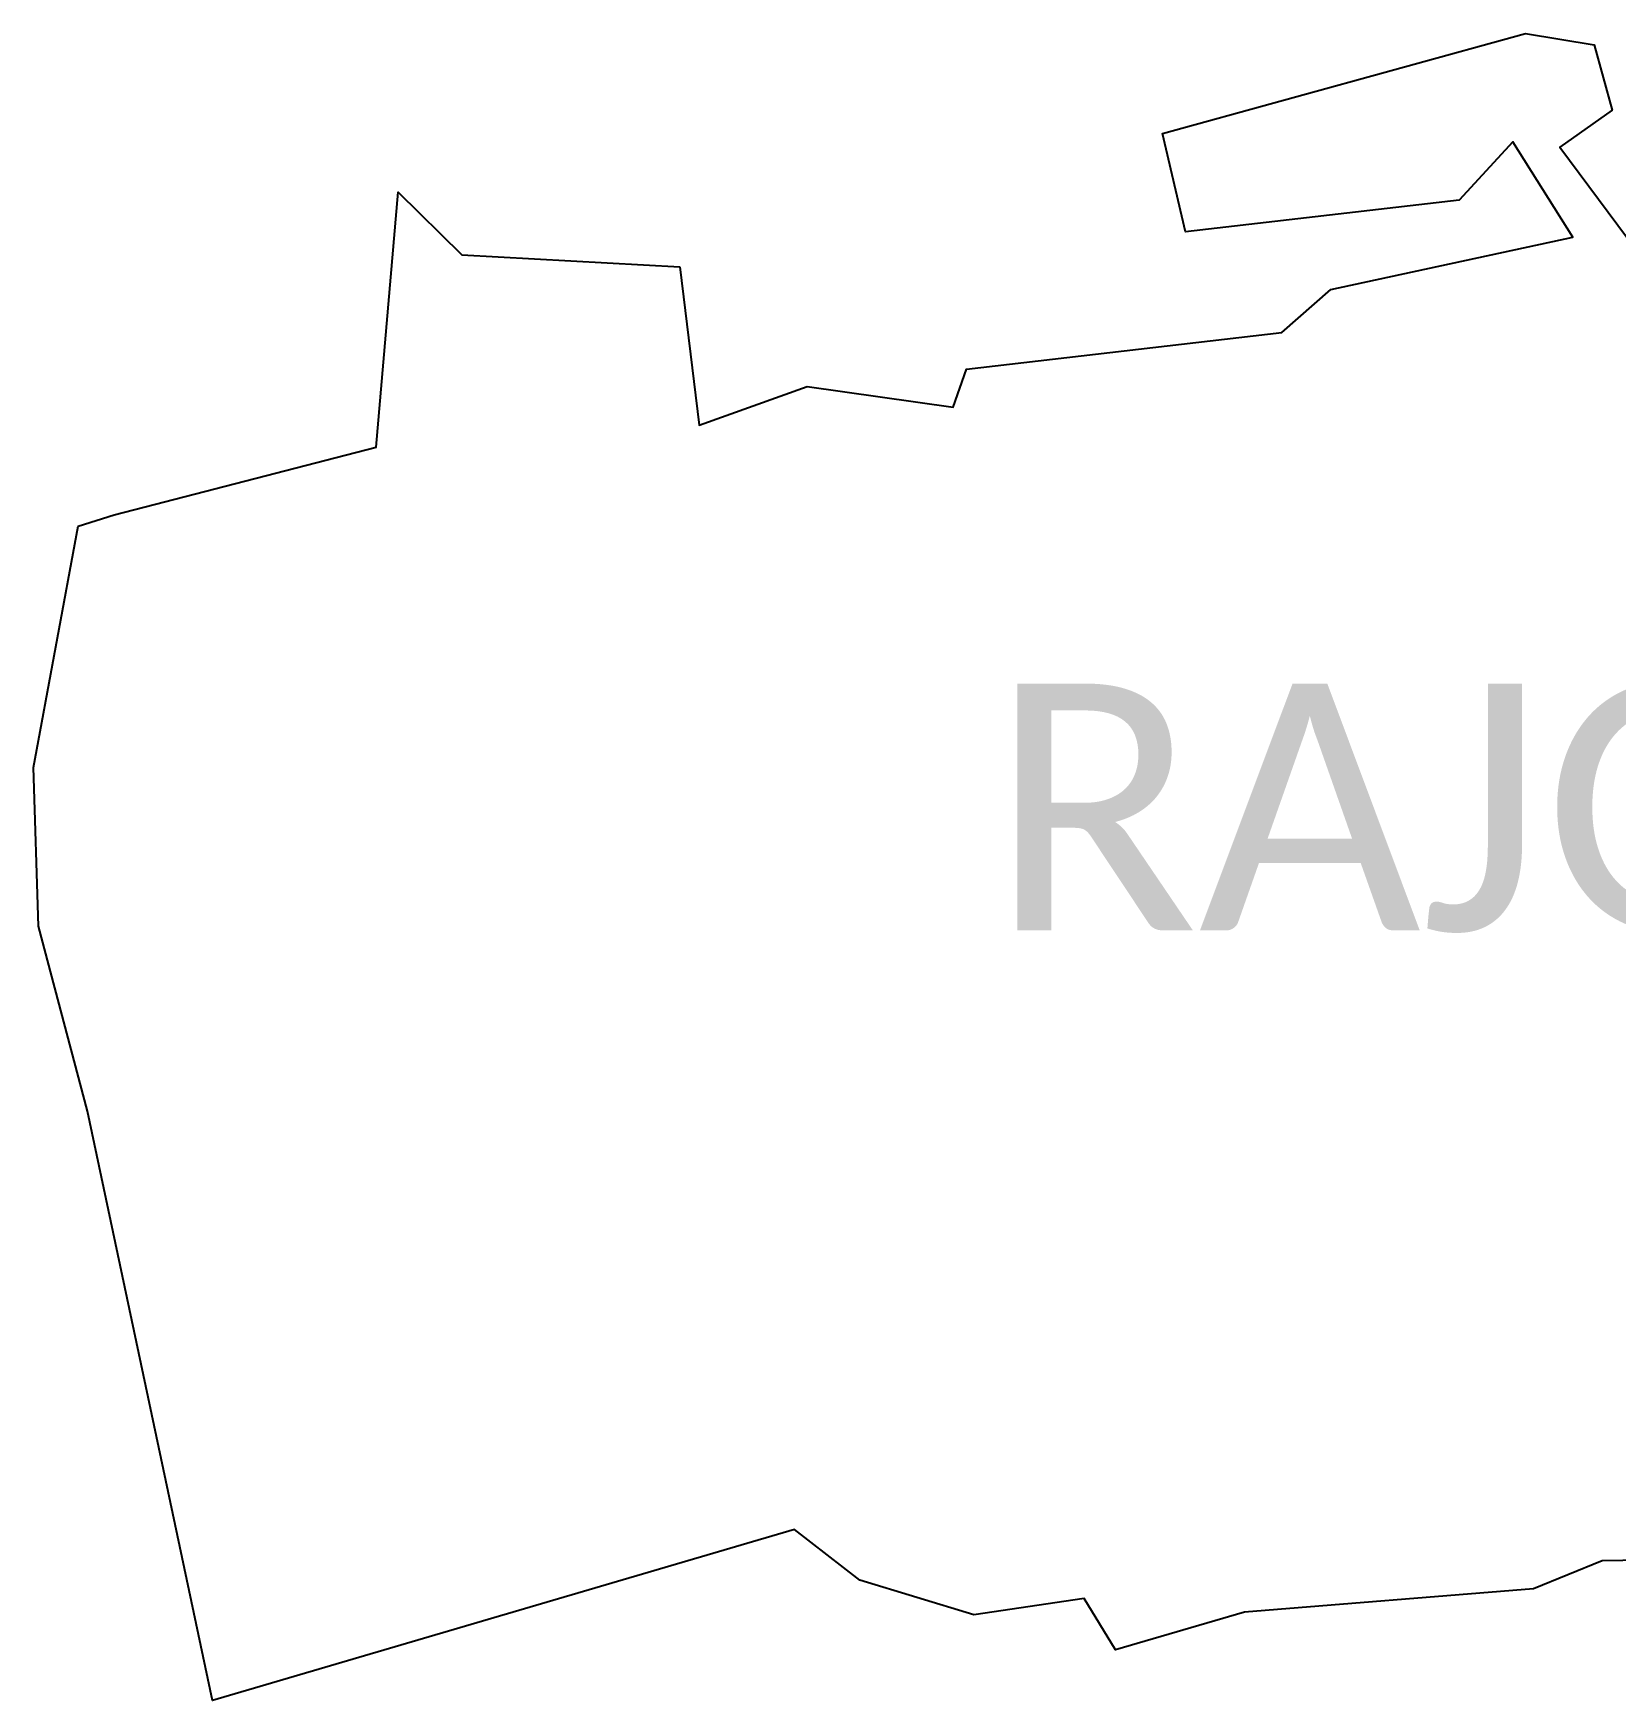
# Model space of a CAD drawing. Header units: metres. Extents: x 264592 to 266705, y 2149023 to 2150025.
# Drawn here: x 264592 to 265416, y 2149102 to 2149971 of the extents above; entities that cross this region are included whole.
import ezdxf

# ---------------------------------------------------------------- set-up
doc = ezdxf.new("R2010")
doc.units = ezdxf.units.M
doc.layers.add('village', color=3, linetype='Continuous')
doc.layers.add('VILLAGE NAME', color=250, linetype='Continuous')
doc.styles.get("Standard").update_dxf_attribs({"font": 'simplex.shx'})

msp = doc.modelspace()

# ---------------------------------------------------------------- linework, layer by layer
at = {"layer": 'village', "flags": 128}
msp.add_lwpolyline([(264815.0155156792, 2149855.669731688), (264928.6321856944, 2149849.36908001)], dxfattribs=at)
at = {"layer": 'village'}
for points in [[(264928.6321856944, 2149849.36908001, 0), (264938.6776436366, 2149766.878100849, 0), (264995.0458642211, 2149786.935467103, 0), (265071.0394466602, 2149776.272282267, 0), (265077.9842442027, 2149795.98405593, 0), (265242.5375319743, 2149815.069704466, 0), (265268.0374565998, 2149837.585956363, 0), (265394.1604046833, 2149864.814453766, 0), (265362.841740709, 2149914.568538039, 0), (265334.9155966025, 2149884.020866483, 0), (265192.2345352373, 2149867.646225472, 0), (265180.2349723704, 2149918.835608881, 0), (265369.5611780869, 2149971.066588506, 0), (265405.2173011797, 2149965.14960982, 0), (265414.6137736345, 2149931.078382626, 0), (265387.3323443574, 2149911.673444064, 0), (265432.7728831547, 2149850.667040183, 0)], [(265538.233407368, 2149176.840760173, 0), (265409.4299333007, 2149174.862665472, 0), (265373.6576917631, 2149160.131723533, 0), (265222.9909623548, 2149147.934839486, 0), (265155.7939060893, 2149128.399696098, 0), (265139.397093332, 2149155.146629223, 0), (265081.8545841338, 2149146.715166831, 0), (265022.4963774124, 2149164.668940633, 0), (264988.3337428531, 2149191.12157644, 0), (264685.0519647214, 2149101.891227113, 0), (264619.7459869722, 2149409.217741717, 0), (264594.3010359962, 2149505.702067915, 0), (264591.5751226189, 2149588.262958741, 0), (264614.9022058992, 2149714.117105894, 0), (264633.6779361207, 2149720.052045403, 0), (264770.2363283705, 2149755.263283577, 0), (264781.7330084183, 2149888.262238908, 0), (264815.0155156792, 2149855.669731688, 0)]]:
    msp.add_polyline3d(points, dxfattribs=at)

# ---------------------------------------------------------------- texts
at = {"layer": 'VILLAGE NAME', "insert": (265090.1278262445, 2149632.10649925), "char_height": 128.6465004516829, "attachment_point": 1}
msp.add_mtext_dynamic_manual_height_columns('{\\fCalibri|b0|i0|c0|p34;RAJODI}', width=795.3688755353976, gutter_width=643.2325022584146, heights=[0], dxfattribs=at)

doc.saveas('drawing.dxf')
